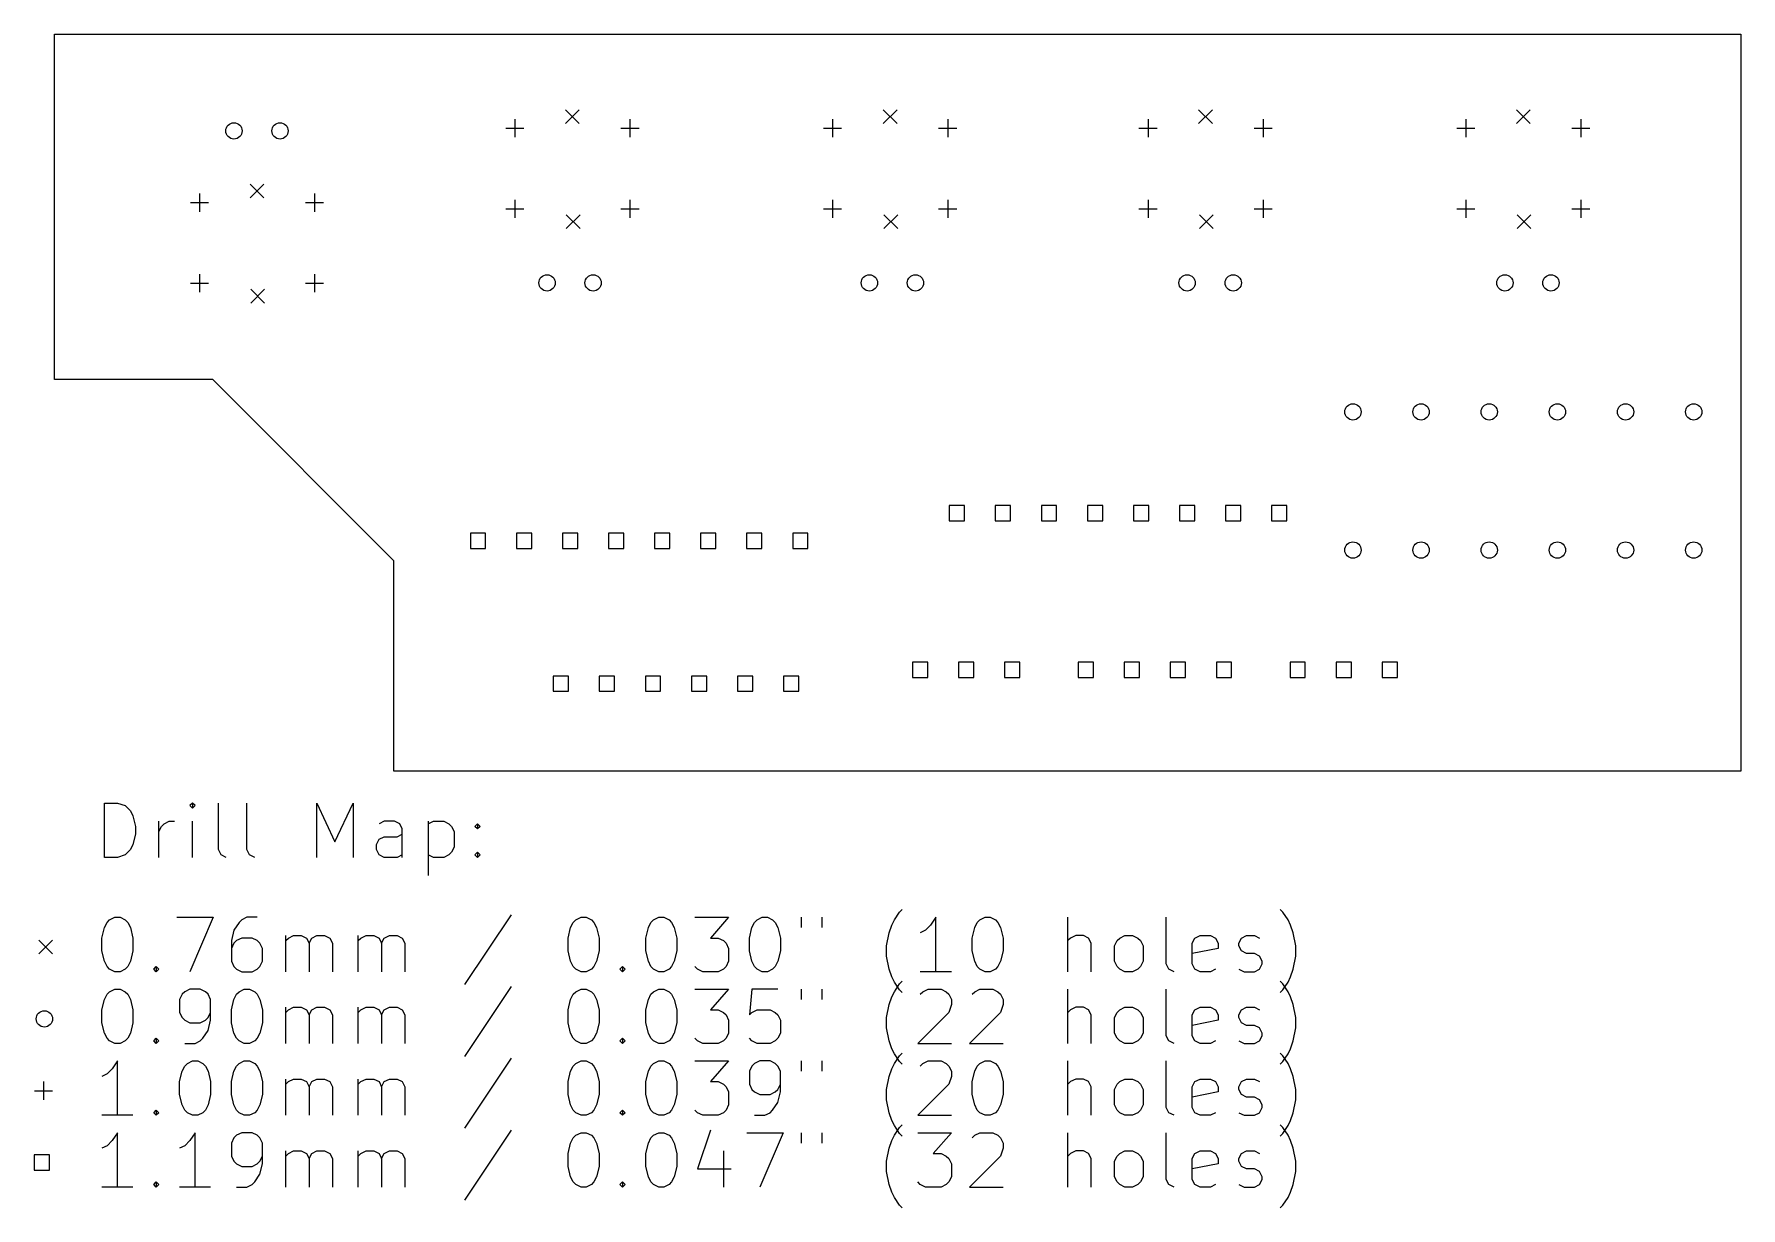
# Model space of a CAD drawing. Extents: x 99.8 to 193.9, y -146.4 to -81.7.
import ezdxf

# ---------------------------------------------------------------- set-up
doc = ezdxf.new("R2010")
doc.units = 0
doc.layers.add('BLACK', color=7, linetype='CONTINUOUS')

msp = doc.modelspace()

# ---------------------------------------------------------------- linework, layer by layer
at = {"layer": 'BLACK', "linetype": 'CONTINUOUS'}
for p, q in [((100.87, -81.6927), (193.897, -81.6927)), ((100.87, -100.743), (100.87, -81.6927)), ((193.897, -81.6927), (193.897, -122.333)), ((126.27, -86.3818), (126.27, -87.3818)), ((129.064, -85.8658), (129.826, -86.6278)), ((129.826, -85.8658), (129.064, -86.6278)), ((132.62, -86.3818), (132.62, -87.3818)), ((143.796, -86.3818), (143.796, -87.3818)), ((146.59, -85.8658), (147.352, -86.6278)), ((147.352, -85.8658), (146.59, -86.6278)), ((150.146, -86.3818), (150.146, -87.3818)), ((161.195, -86.3818), (161.195, -87.3818)), ((163.989, -85.8658), (164.751, -86.6278)), ((164.751, -85.8658), (163.989, -86.6278)), ((167.545, -86.3818), (167.545, -87.3818)), ((178.721, -86.3818), (178.721, -87.3818)), ((181.515, -85.8658), (182.277, -86.6278)), ((182.277, -85.8658), (181.515, -86.6278)), ((185.071, -86.3818), (185.071, -87.3818)), ((125.77, -86.8818), (126.77, -86.8818)), ((132.12, -86.8818), (133.12, -86.8818)), ((143.296, -86.8818), (144.296, -86.8818)), ((149.646, -86.8818), (150.646, -86.8818)), ((160.695, -86.8818), (161.695, -86.8818)), ((167.045, -86.8818), (168.045, -86.8818)), ((178.221, -86.8818), (179.221, -86.8818)), ((184.571, -86.8818), (185.571, -86.8818)), ((111.665, -89.9658), (112.427, -90.7278)), ((112.427, -89.9658), (111.665, -90.7278)), ((108.371, -90.9818), (109.371, -90.9818)), ((108.871, -90.4818), (108.871, -91.4818)), ((114.721, -90.9818), (115.721, -90.9818)), ((115.221, -90.4818), (115.221, -91.4818)), ((126.27, -90.8268), (126.27, -91.8268)), ((132.62, -90.8268), (132.62, -91.8268)), ((143.796, -90.8268), (143.796, -91.8268)), ((150.146, -90.8268), (150.146, -91.8268)), ((161.195, -90.8268), (161.195, -91.8268)), ((167.545, -90.8268), (167.545, -91.8268)), ((178.721, -90.8268), (178.721, -91.8268)), ((185.071, -90.8268), (185.071, -91.8268)), ((125.77, -91.3268), (126.77, -91.3268)), ((129.104, -91.6568), (129.866, -92.4188)), ((129.866, -91.6568), (129.104, -92.4188)), ((132.12, -91.3268), (133.12, -91.3268)), ((143.296, -91.3268), (144.296, -91.3268)), ((146.63, -91.6568), (147.392, -92.4188)), ((147.392, -91.6568), (146.63, -92.4188)), ((149.646, -91.3268), (150.646, -91.3268)), ((160.695, -91.3268), (161.695, -91.3268)), ((164.029, -91.6568), (164.791, -92.4188)), ((164.791, -91.6568), (164.029, -92.4188)), ((167.045, -91.3268), (168.045, -91.3268)), ((178.221, -91.3268), (179.221, -91.3268)), ((181.555, -91.6568), (182.317, -92.4188)), ((182.317, -91.6568), (181.555, -92.4188)), ((184.571, -91.3268), (185.571, -91.3268)), ((108.871, -94.9268), (108.871, -95.9268)), ((115.221, -94.9268), (115.221, -95.9268)), ((108.371, -95.4268), (109.371, -95.4268)), ((111.705, -95.7568), (112.467, -96.5188)), ((112.467, -95.7568), (111.705, -96.5188)), ((114.721, -95.4268), (115.721, -95.4268)), ((109.602, -100.743), (100.87, -100.743)), ((109.602, -100.743), (119.602, -110.743)), ((151.075, -107.688), (150.233, -107.688)), ((150.233, -107.688), (150.233, -108.53)), ((151.075, -108.53), (151.075, -107.688)), ((153.615, -107.688), (152.773, -107.688)), ((152.773, -107.688), (152.773, -108.53)), ((153.615, -108.53), (153.615, -107.688)), ((156.155, -107.688), (155.313, -107.688)), ((155.313, -107.688), (155.313, -108.53)), ((156.155, -108.53), (156.155, -107.688)), ((158.695, -107.688), (157.853, -107.688)), ((157.853, -107.688), (157.853, -108.53)), ((158.695, -108.53), (158.695, -107.688)), ((161.235, -107.688), (160.393, -107.688)), ((160.393, -107.688), (160.393, -108.53)), ((161.235, -108.53), (161.235, -107.688)), ((163.775, -107.688), (162.933, -107.688)), ((162.933, -107.688), (162.933, -108.53)), ((163.775, -108.53), (163.775, -107.688)), ((166.315, -107.688), (165.473, -107.688)), ((165.473, -107.688), (165.473, -108.53)), ((166.315, -108.53), (166.315, -107.688)), ((168.855, -107.688), (168.013, -107.688)), ((168.013, -107.688), (168.013, -108.53)), ((168.855, -108.53), (168.855, -107.688)), ((150.233, -108.53), (151.075, -108.53)), ((152.773, -108.53), (153.615, -108.53)), ((155.313, -108.53), (156.155, -108.53)), ((157.853, -108.53), (158.695, -108.53)), ((160.393, -108.53), (161.235, -108.53)), ((162.933, -108.53), (163.775, -108.53)), ((165.473, -108.53), (166.315, -108.53)), ((168.013, -108.53), (168.855, -108.53)), ((124.659, -109.212), (123.817, -109.212)), ((123.817, -109.212), (123.817, -110.054)), ((123.817, -110.054), (124.659, -110.054)), ((124.659, -110.054), (124.659, -109.212)), ((127.199, -109.212), (126.357, -109.212)), ((126.357, -109.212), (126.357, -110.054)), ((126.357, -110.054), (127.199, -110.054)), ((127.199, -110.054), (127.199, -109.212)), ((129.739, -109.212), (128.897, -109.212)), ((128.897, -109.212), (128.897, -110.054)), ((128.897, -110.054), (129.739, -110.054)), ((129.739, -110.054), (129.739, -109.212)), ((132.279, -109.212), (131.437, -109.212)), ((131.437, -109.212), (131.437, -110.054)), ((131.437, -110.054), (132.279, -110.054)), ((132.279, -110.054), (132.279, -109.212)), ((134.819, -109.212), (133.977, -109.212)), ((133.977, -109.212), (133.977, -110.054)), ((133.977, -110.054), (134.819, -110.054)), ((134.819, -110.054), (134.819, -109.212)), ((137.359, -109.212), (136.517, -109.212)), ((136.517, -109.212), (136.517, -110.054)), ((136.517, -110.054), (137.359, -110.054)), ((137.359, -110.054), (137.359, -109.212)), ((139.899, -109.212), (139.057, -109.212)), ((139.057, -109.212), (139.057, -110.054)), ((139.057, -110.054), (139.899, -110.054)), ((139.899, -110.054), (139.899, -109.212)), ((142.439, -109.212), (141.597, -109.212)), ((141.597, -109.212), (141.597, -110.054)), ((141.597, -110.054), (142.439, -110.054)), ((142.439, -110.054), (142.439, -109.212)), ((119.602, -122.333), (119.602, -110.743)), ((149.043, -116.324), (148.201, -116.324)), ((148.201, -116.324), (148.201, -117.166)), ((149.043, -117.166), (149.043, -116.324)), ((151.583, -116.324), (150.741, -116.324)), ((150.741, -116.324), (150.741, -117.166)), ((151.583, -117.166), (151.583, -116.324)), ((154.123, -116.324), (153.281, -116.324)), ((153.281, -116.324), (153.281, -117.166)), ((154.123, -117.166), (154.123, -116.324)), ((158.187, -116.324), (157.345, -116.324)), ((157.345, -116.324), (157.345, -117.166)), ((158.187, -117.166), (158.187, -116.324)), ((160.727, -116.324), (159.885, -116.324)), ((159.885, -116.324), (159.885, -117.166)), ((160.727, -117.166), (160.727, -116.324)), ((163.267, -116.324), (162.425, -116.324)), ((162.425, -116.324), (162.425, -117.166)), ((163.267, -117.166), (163.267, -116.324)), ((165.807, -116.324), (164.965, -116.324)), ((164.965, -116.324), (164.965, -117.166)), ((165.807, -117.166), (165.807, -116.324)), ((169.871, -116.324), (169.029, -116.324)), ((169.029, -116.324), (169.029, -117.166)), ((169.871, -117.166), (169.871, -116.324)), ((172.411, -116.324), (171.569, -116.324)), ((171.569, -116.324), (171.569, -117.166)), ((172.411, -117.166), (172.411, -116.324)), ((174.951, -116.324), (174.109, -116.324)), ((174.109, -116.324), (174.109, -117.166)), ((174.951, -117.166), (174.951, -116.324)), ((129.231, -117.086), (128.389, -117.086)), ((128.389, -117.086), (128.389, -117.928)), ((129.231, -117.928), (129.231, -117.086)), ((131.771, -117.086), (130.929, -117.086)), ((130.929, -117.086), (130.929, -117.928)), ((131.771, -117.928), (131.771, -117.086)), ((134.311, -117.086), (133.469, -117.086)), ((133.469, -117.086), (133.469, -117.928)), ((134.311, -117.928), (134.311, -117.086)), ((136.851, -117.086), (136.009, -117.086)), ((136.009, -117.086), (136.009, -117.928)), ((136.851, -117.928), (136.851, -117.086)), ((139.391, -117.086), (138.549, -117.086)), ((138.549, -117.086), (138.549, -117.928)), ((139.391, -117.928), (139.391, -117.086)), ((141.931, -117.086), (141.089, -117.086)), ((141.089, -117.086), (141.089, -117.928)), ((141.931, -117.928), (141.931, -117.086)), ((148.201, -117.166), (149.043, -117.166)), ((150.741, -117.166), (151.583, -117.166)), ((153.281, -117.166), (154.123, -117.166)), ((157.345, -117.166), (158.187, -117.166)), ((159.885, -117.166), (160.727, -117.166)), ((162.425, -117.166), (163.267, -117.166)), ((164.965, -117.166), (165.807, -117.166)), ((169.029, -117.166), (169.871, -117.166)), ((171.569, -117.166), (172.411, -117.166)), ((174.109, -117.166), (174.951, -117.166)), ((128.389, -117.928), (129.231, -117.928)), ((130.929, -117.928), (131.771, -117.928)), ((133.469, -117.928), (134.311, -117.928)), ((136.009, -117.928), (136.851, -117.928)), ((138.549, -117.928), (139.391, -117.928)), ((141.089, -117.928), (141.931, -117.928)), ((193.897, -122.333), (119.602, -122.333)), ((103.634, -127.09), (103.634, -124.09)), ((103.634, -124.09), (104.348, -124.09)), ((104.348, -124.09), (104.777, -124.233)), ((104.777, -124.233), (105.063, -124.518)), ((108.491, -124.09), (108.348, -124.233)), ((108.348, -124.233), (108.491, -124.376)), ((108.634, -124.233), (108.491, -124.09)), ((108.491, -124.09), (108.491, -124.376)), ((108.491, -124.376), (108.634, -124.233)), ((109.92, -126.661), (109.92, -124.09)), ((111.491, -126.661), (111.491, -124.09)), ((115.348, -127.09), (115.348, -124.09)), ((115.348, -124.09), (116.348, -126.233)), ((116.348, -126.233), (117.348, -124.09)), ((117.348, -124.09), (117.348, -127.09)), ((105.063, -124.518), (105.205, -124.804)), ((105.205, -124.804), (105.348, -125.376)), ((106.634, -127.09), (106.634, -125.09)), ((106.92, -125.233), (107.205, -125.09)), ((107.205, -125.09), (107.491, -125.09)), ((108.491, -127.09), (108.491, -125.09)), ((119.063, -125.09), (118.777, -125.233)), ((119.634, -125.09), (119.063, -125.09)), ((119.92, -125.233), (119.634, -125.09)), ((121.491, -125.09), (121.491, -128.09)), ((121.491, -125.233), (121.777, -125.09)), ((121.777, -125.09), (122.348, -125.09)), ((122.348, -125.09), (122.634, -125.233)), ((105.348, -125.804), (105.205, -126.376)), ((105.348, -125.376), (105.348, -125.804)), ((106.634, -125.661), (106.777, -125.376)), ((106.777, -125.376), (106.92, -125.233)), ((118.634, -126.376), (118.777, -126.09)), ((118.777, -126.09), (119.063, -125.947)), ((119.063, -125.947), (119.777, -125.947)), ((119.777, -125.947), (120.063, -125.804)), ((120.063, -125.518), (119.92, -125.233)), ((120.063, -127.09), (120.063, -125.518)), ((122.634, -125.233), (122.777, -125.376)), ((122.777, -125.376), (122.92, -125.661)), ((122.92, -125.661), (122.92, -126.518)), ((124.063, -125.376), (124.205, -125.233)), ((124.205, -125.518), (124.063, -125.376)), ((124.205, -125.233), (124.348, -125.376)), ((124.205, -125.233), (124.205, -125.518)), ((124.348, -125.376), (124.205, -125.518)), ((104.348, -127.09), (103.634, -127.09)), ((104.777, -126.947), (104.348, -127.09)), ((105.063, -126.661), (104.777, -126.947)), ((105.205, -126.376), (105.063, -126.661)), ((110.063, -126.947), (109.92, -126.661)), ((110.348, -127.09), (110.063, -126.947)), ((111.634, -126.947), (111.491, -126.661)), ((111.92, -127.09), (111.634, -126.947)), ((118.634, -126.661), (118.634, -126.376)), ((118.777, -126.947), (118.634, -126.661)), ((119.063, -127.09), (118.777, -126.947)), ((119.777, -127.09), (119.063, -127.09)), ((120.063, -126.947), (119.777, -127.09)), ((121.777, -127.09), (121.491, -126.947)), ((122.348, -127.09), (121.777, -127.09)), ((122.634, -126.947), (122.348, -127.09)), ((122.777, -126.804), (122.634, -126.947)), ((122.92, -126.518), (122.777, -126.804)), ((124.063, -126.947), (124.205, -126.804)), ((124.205, -127.09), (124.063, -126.947)), ((124.205, -126.804), (124.348, -126.947)), ((124.205, -126.804), (124.205, -127.09)), ((124.348, -126.947), (124.205, -127.09)), ((103.634, -130.961), (103.777, -130.676)), ((103.777, -130.676), (103.92, -130.533)), ((103.92, -130.533), (104.205, -130.39)), ((104.205, -130.39), (104.491, -130.39)), ((104.491, -130.39), (104.777, -130.533)), ((104.777, -130.533), (104.92, -130.676)), ((104.92, -130.676), (105.063, -130.961)), ((107.634, -130.39), (109.634, -130.39)), ((109.634, -130.39), (108.348, -133.39)), ((111.063, -130.676), (110.777, -131.104)), ((111.205, -130.533), (111.063, -130.676)), ((111.491, -130.39), (111.205, -130.533)), ((112.063, -130.39), (111.491, -130.39)), ((126.063, -130.247), (123.491, -134.104)), ((129.348, -130.961), (129.491, -130.676)), ((129.491, -130.676), (129.634, -130.533)), ((129.634, -130.533), (129.92, -130.39)), ((129.92, -130.39), (130.205, -130.39)), ((130.205, -130.39), (130.491, -130.533)), ((130.491, -130.533), (130.634, -130.676)), ((130.634, -130.676), (130.777, -130.961)), ((133.634, -130.961), (133.777, -130.676)), ((133.777, -130.676), (133.92, -130.533)), ((133.92, -130.533), (134.205, -130.39)), ((134.205, -130.39), (134.491, -130.39)), ((134.491, -130.39), (134.777, -130.533)), ((134.777, -130.533), (134.92, -130.676)), ((134.92, -130.676), (135.063, -130.961)), ((136.205, -130.39), (138.063, -130.39)), ((138.063, -130.39), (137.063, -131.533)), ((139.348, -130.961), (139.491, -130.676)), ((139.491, -130.676), (139.634, -130.533)), ((139.634, -130.533), (139.92, -130.39)), ((139.92, -130.39), (140.205, -130.39)), ((140.205, -130.39), (140.491, -130.533)), ((140.491, -130.533), (140.634, -130.676)), ((140.634, -130.676), (140.777, -130.961)), ((142.063, -130.39), (142.063, -130.961)), ((143.205, -130.39), (143.205, -130.961)), ((146.92, -131.247), (147.063, -130.818)), ((147.063, -130.818), (147.205, -130.533)), ((147.205, -130.533), (147.491, -130.104)), ((147.491, -130.104), (147.634, -129.961)), ((149.205, -130.818), (148.92, -131.104)), ((149.491, -130.39), (149.205, -130.818)), ((149.491, -133.39), (149.491, -130.39)), ((151.634, -130.961), (151.777, -130.676)), ((151.777, -130.676), (151.92, -130.533)), ((151.92, -130.533), (152.205, -130.39)), ((152.205, -130.39), (152.491, -130.39)), ((152.491, -130.39), (152.777, -130.533)), ((152.777, -130.533), (152.92, -130.676)), ((152.92, -130.676), (153.063, -130.961)), ((156.777, -133.39), (156.777, -130.39)), ((162.205, -132.961), (162.205, -130.39)), ((168.634, -130.104), (168.491, -129.961)), ((168.92, -130.533), (168.634, -130.104)), ((169.063, -130.818), (168.92, -130.533)), ((169.205, -131.247), (169.063, -130.818)), ((100.008, -131.652), (100.77, -132.414)), ((100.77, -131.652), (100.008, -132.414)), ((103.491, -131.533), (103.634, -130.961)), ((103.491, -132.247), (103.491, -131.533)), ((105.063, -130.961), (105.205, -131.533)), ((105.205, -131.533), (105.205, -132.247)), ((110.777, -131.104), (110.634, -131.676)), ((110.634, -131.676), (110.634, -132.818)), ((110.92, -131.676), (110.777, -131.818)), ((111.205, -131.533), (110.92, -131.676)), ((111.777, -131.533), (111.205, -131.533)), ((112.063, -131.676), (111.777, -131.533)), ((112.205, -131.818), (112.063, -131.676)), ((113.634, -133.39), (113.634, -131.39)), ((113.634, -131.676), (113.777, -131.533)), ((113.777, -131.533), (114.063, -131.39)), ((114.063, -131.39), (114.491, -131.39)), ((114.491, -131.39), (114.777, -131.533)), ((114.777, -131.533), (114.92, -131.818)), ((114.92, -131.818), (115.063, -131.533)), ((115.063, -131.533), (115.348, -131.39)), ((115.348, -131.39), (115.777, -131.39)), ((115.777, -131.39), (116.063, -131.533)), ((116.063, -131.533), (116.205, -131.818)), ((117.634, -133.39), (117.634, -131.39)), ((117.634, -131.676), (117.777, -131.533)), ((117.777, -131.533), (118.063, -131.39)), ((118.063, -131.39), (118.491, -131.39)), ((118.491, -131.39), (118.777, -131.533)), ((118.777, -131.533), (118.92, -131.818)), ((118.92, -131.818), (119.063, -131.533)), ((119.063, -131.533), (119.348, -131.39)), ((119.348, -131.39), (119.777, -131.39)), ((119.777, -131.39), (120.063, -131.533)), ((120.063, -131.533), (120.205, -131.818)), ((129.205, -131.533), (129.348, -130.961)), ((129.205, -132.247), (129.205, -131.533)), ((130.777, -130.961), (130.92, -131.533)), ((130.92, -131.533), (130.92, -132.247)), ((133.491, -131.533), (133.634, -130.961)), ((133.491, -132.247), (133.491, -131.533)), ((135.063, -130.961), (135.205, -131.533)), ((135.205, -131.533), (135.205, -132.247)), ((137.063, -131.533), (137.491, -131.533)), ((137.491, -131.533), (137.777, -131.676)), ((137.777, -131.676), (137.92, -131.818)), ((139.205, -131.533), (139.348, -130.961)), ((139.205, -132.247), (139.205, -131.533)), ((140.777, -130.961), (140.92, -131.533)), ((140.92, -131.533), (140.92, -132.247)), ((146.777, -131.961), (146.92, -131.247)), ((148.92, -131.104), (148.634, -131.247)), ((151.491, -131.533), (151.634, -130.961)), ((151.491, -132.247), (151.491, -131.533)), ((153.063, -130.961), (153.205, -131.533)), ((153.205, -131.533), (153.205, -132.247)), ((156.92, -131.533), (156.777, -131.676)), ((157.205, -131.39), (156.92, -131.533)), ((157.634, -131.39), (157.205, -131.39)), ((157.92, -131.533), (157.634, -131.39)), ((158.063, -131.818), (157.92, -131.533)), ((159.348, -131.961), (159.491, -131.676)), ((159.491, -131.676), (159.634, -131.533)), ((159.634, -131.533), (159.92, -131.39)), ((159.92, -131.39), (160.348, -131.39)), ((160.348, -131.39), (160.634, -131.533)), ((160.634, -131.533), (160.777, -131.676)), ((160.777, -131.676), (160.92, -131.961)), ((163.634, -131.818), (163.777, -131.533)), ((163.777, -131.533), (164.063, -131.39)), ((164.063, -131.39), (164.634, -131.39)), ((164.634, -131.39), (164.92, -131.533)), ((164.92, -131.533), (165.063, -131.818)), ((166.205, -131.818), (166.348, -131.533)), ((166.348, -131.533), (166.634, -131.39)), ((166.634, -131.39), (167.063, -131.39)), ((167.063, -131.39), (167.348, -131.533)), ((169.348, -131.961), (169.205, -131.247)), ((103.634, -132.818), (103.491, -132.247)), ((105.205, -132.247), (105.063, -132.818)), ((110.777, -131.818), (110.634, -132.104)), ((112.348, -132.104), (112.205, -131.818)), ((112.348, -132.818), (112.348, -132.104)), ((114.92, -131.818), (114.92, -133.39)), ((116.205, -131.818), (116.205, -133.39)), ((118.92, -131.818), (118.92, -133.39)), ((120.205, -131.818), (120.205, -133.39)), ((129.348, -132.818), (129.205, -132.247)), ((130.92, -132.247), (130.777, -132.818)), ((133.634, -132.818), (133.491, -132.247)), ((135.205, -132.247), (135.063, -132.818)), ((137.92, -131.818), (138.063, -132.104)), ((138.063, -132.104), (138.063, -132.818)), ((139.348, -132.818), (139.205, -132.247)), ((140.92, -132.247), (140.777, -132.818)), ((146.777, -132.533), (146.777, -131.961)), ((146.92, -133.247), (146.777, -132.533)), ((151.634, -132.818), (151.491, -132.247)), ((153.205, -132.247), (153.063, -132.818)), ((158.063, -133.39), (158.063, -131.818)), ((159.348, -132.818), (159.348, -131.961)), ((160.92, -131.961), (160.92, -132.818)), ((163.634, -132.961), (163.634, -131.818)), ((165.063, -132.104), (163.634, -132.39)), ((165.063, -131.818), (165.063, -132.104)), ((166.205, -131.961), (166.205, -131.818)), ((166.348, -132.247), (166.205, -131.961)), ((166.634, -132.39), (166.348, -132.247)), ((167.063, -132.39), (166.634, -132.39)), ((167.348, -132.533), (167.063, -132.39)), ((167.491, -132.818), (167.348, -132.533)), ((169.205, -133.247), (169.348, -132.533)), ((169.348, -132.533), (169.348, -131.961)), ((103.777, -133.104), (103.634, -132.818)), ((103.92, -133.247), (103.777, -133.104)), ((104.205, -133.39), (103.92, -133.247)), ((104.491, -133.39), (104.205, -133.39)), ((104.777, -133.247), (104.491, -133.39)), ((104.92, -133.104), (104.777, -133.247)), ((105.063, -132.818), (104.92, -133.104)), ((106.348, -133.247), (106.491, -133.104)), ((106.491, -133.39), (106.348, -133.247)), ((106.491, -133.104), (106.634, -133.247)), ((106.491, -133.104), (106.491, -133.39)), ((106.634, -133.247), (106.491, -133.39)), ((110.634, -132.818), (110.777, -133.104)), ((110.777, -133.104), (110.92, -133.247)), ((110.92, -133.247), (111.205, -133.39)), ((111.205, -133.39), (111.777, -133.39)), ((111.777, -133.39), (112.063, -133.247)), ((112.063, -133.247), (112.205, -133.104)), ((112.205, -133.104), (112.348, -132.818)), ((129.491, -133.104), (129.348, -132.818)), ((129.634, -133.247), (129.491, -133.104)), ((129.92, -133.39), (129.634, -133.247)), ((130.205, -133.39), (129.92, -133.39)), ((130.491, -133.247), (130.205, -133.39)), ((130.634, -133.104), (130.491, -133.247)), ((130.777, -132.818), (130.634, -133.104)), ((132.063, -133.247), (132.205, -133.104)), ((132.205, -133.39), (132.063, -133.247)), ((132.205, -133.104), (132.348, -133.247)), ((132.205, -133.104), (132.205, -133.39)), ((132.348, -133.247), (132.205, -133.39)), ((133.777, -133.104), (133.634, -132.818)), ((133.92, -133.247), (133.777, -133.104)), ((134.205, -133.39), (133.92, -133.247)), ((134.491, -133.39), (134.205, -133.39)), ((134.777, -133.247), (134.491, -133.39)), ((134.92, -133.104), (134.777, -133.247)), ((135.063, -132.818), (134.92, -133.104)), ((136.348, -133.247), (136.205, -133.104)), ((136.634, -133.39), (136.348, -133.247)), ((137.491, -133.39), (136.634, -133.39)), ((137.777, -133.247), (137.491, -133.39)), ((137.92, -133.104), (137.777, -133.247)), ((138.063, -132.818), (137.92, -133.104)), ((139.491, -133.104), (139.348, -132.818)), ((139.634, -133.247), (139.491, -133.104)), ((139.92, -133.39), (139.634, -133.247)), ((140.205, -133.39), (139.92, -133.39)), ((140.491, -133.247), (140.205, -133.39)), ((140.634, -133.104), (140.491, -133.247)), ((140.777, -132.818), (140.634, -133.104)), ((147.063, -133.676), (146.92, -133.247)), ((147.205, -133.961), (147.063, -133.676)), ((150.348, -133.39), (148.634, -133.39)), ((151.777, -133.104), (151.634, -132.818)), ((151.92, -133.247), (151.777, -133.104)), ((152.205, -133.39), (151.92, -133.247)), ((152.491, -133.39), (152.205, -133.39)), ((152.777, -133.247), (152.491, -133.39)), ((152.92, -133.104), (152.777, -133.247)), ((153.063, -132.818), (152.92, -133.104)), ((159.491, -133.104), (159.348, -132.818)), ((159.634, -133.247), (159.491, -133.104)), ((159.92, -133.39), (159.634, -133.247)), ((160.348, -133.39), (159.92, -133.39)), ((160.634, -133.247), (160.348, -133.39)), ((160.777, -133.104), (160.634, -133.247)), ((160.92, -132.818), (160.777, -133.104)), ((162.348, -133.247), (162.205, -132.961)), ((162.634, -133.39), (162.348, -133.247)), ((163.777, -133.247), (163.634, -132.961)), ((164.063, -133.39), (163.777, -133.247)), ((164.634, -133.39), (164.063, -133.39)), ((164.92, -133.247), (164.634, -133.39)), ((166.205, -133.247), (166.491, -133.39)), ((166.491, -133.39), (167.063, -133.39)), ((167.063, -133.39), (167.348, -133.247)), ((167.348, -133.247), (167.491, -132.961)), ((167.491, -132.961), (167.491, -132.818)), ((168.92, -133.961), (169.063, -133.676)), ((169.063, -133.676), (169.205, -133.247)), ((103.777, -134.636), (103.92, -134.493)), ((103.92, -134.493), (104.205, -134.35)), ((104.205, -134.35), (104.491, -134.35)), ((104.491, -134.35), (104.777, -134.493)), ((104.777, -134.493), (104.92, -134.636)), ((108.063, -134.493), (107.92, -134.636)), ((108.348, -134.35), (108.063, -134.493)), ((108.92, -134.35), (108.348, -134.35)), ((109.205, -134.493), (108.92, -134.35)), ((109.348, -134.636), (109.205, -134.493)), ((110.92, -134.636), (111.063, -134.493)), ((111.063, -134.493), (111.348, -134.35)), ((111.348, -134.35), (111.634, -134.35)), ((111.634, -134.35), (111.92, -134.493)), ((111.92, -134.493), (112.063, -134.636)), ((126.063, -134.207), (123.491, -138.064)), ((129.491, -134.636), (129.634, -134.493)), ((129.634, -134.493), (129.92, -134.35)), ((129.92, -134.35), (130.205, -134.35)), ((130.205, -134.35), (130.491, -134.493)), ((130.491, -134.493), (130.634, -134.636)), ((133.777, -134.636), (133.92, -134.493)), ((133.92, -134.493), (134.205, -134.35)), ((134.205, -134.35), (134.491, -134.35)), ((134.491, -134.35), (134.777, -134.493)), ((134.777, -134.493), (134.92, -134.636)), ((136.205, -134.35), (138.063, -134.35)), ((138.063, -134.35), (137.063, -135.493)), ((139.348, -134.35), (139.205, -135.778)), ((140.777, -134.35), (139.348, -134.35)), ((142.063, -134.35), (142.063, -134.921)), ((143.205, -134.35), (143.205, -134.921)), ((147.063, -134.778), (147.205, -134.493)), ((147.491, -134.39), (147.205, -133.961)), ((147.205, -134.493), (147.491, -134.064)), ((147.491, -134.064), (147.634, -133.921)), ((147.634, -134.533), (147.491, -134.39)), ((148.634, -134.636), (148.777, -134.493)), ((148.777, -134.493), (149.063, -134.35)), ((149.063, -134.35), (149.777, -134.35)), ((149.777, -134.35), (150.063, -134.493)), ((150.063, -134.493), (150.205, -134.636)), ((151.491, -134.636), (151.634, -134.493)), ((151.634, -134.493), (151.92, -134.35)), ((151.92, -134.35), (152.634, -134.35)), ((152.634, -134.35), (152.92, -134.493)), ((152.92, -134.493), (153.063, -134.636)), ((156.777, -137.35), (156.777, -134.35)), ((162.205, -136.921), (162.205, -134.35)), ((168.634, -134.064), (168.491, -133.921)), ((168.491, -134.533), (168.634, -134.39)), ((168.634, -134.39), (168.92, -133.961)), ((168.92, -134.493), (168.634, -134.064)), ((169.063, -134.778), (168.92, -134.493)), ((103.491, -135.493), (103.634, -134.921)), ((103.491, -136.207), (103.491, -135.493)), ((103.634, -134.921), (103.777, -134.636)), ((104.92, -134.636), (105.063, -134.921)), ((105.063, -134.921), (105.205, -135.493)), ((105.205, -135.493), (105.205, -136.207)), ((107.92, -134.636), (107.777, -134.921)), ((107.777, -134.921), (107.777, -135.636)), ((109.491, -134.921), (109.348, -134.636)), ((109.491, -136.064), (109.491, -134.921)), ((110.634, -135.493), (110.777, -134.921)), ((110.634, -136.207), (110.634, -135.493)), ((110.777, -134.921), (110.92, -134.636)), ((112.063, -134.636), (112.205, -134.921)), ((112.205, -134.921), (112.348, -135.493)), ((112.348, -135.493), (112.348, -136.207)), ((113.634, -137.35), (113.634, -135.35)), ((113.634, -135.636), (113.777, -135.493)), ((113.777, -135.493), (114.063, -135.35)), ((114.063, -135.35), (114.491, -135.35)), ((114.491, -135.35), (114.777, -135.493)), ((114.777, -135.493), (114.92, -135.778)), ((114.92, -135.778), (115.063, -135.493)), ((115.063, -135.493), (115.348, -135.35)), ((115.348, -135.35), (115.777, -135.35)), ((115.777, -135.35), (116.063, -135.493)), ((116.063, -135.493), (116.205, -135.778)), ((117.634, -137.35), (117.634, -135.35)), ((117.634, -135.636), (117.777, -135.493)), ((117.777, -135.493), (118.063, -135.35)), ((118.063, -135.35), (118.491, -135.35)), ((118.491, -135.35), (118.777, -135.493)), ((118.777, -135.493), (118.92, -135.778)), ((118.92, -135.778), (119.063, -135.493)), ((119.063, -135.493), (119.348, -135.35)), ((119.348, -135.35), (119.777, -135.35)), ((119.777, -135.35), (120.063, -135.493)), ((120.063, -135.493), (120.205, -135.778)), ((129.205, -135.493), (129.348, -134.921)), ((129.205, -136.207), (129.205, -135.493)), ((129.348, -134.921), (129.491, -134.636)), ((130.634, -134.636), (130.777, -134.921)), ((130.777, -134.921), (130.92, -135.493)), ((130.92, -135.493), (130.92, -136.207)), ((133.491, -135.493), (133.634, -134.921)), ((133.491, -136.207), (133.491, -135.493)), ((133.634, -134.921), (133.777, -134.636)), ((134.92, -134.636), (135.063, -134.921)), ((135.063, -134.921), (135.205, -135.493)), ((135.205, -135.493), (135.205, -136.207)), ((137.063, -135.493), (137.491, -135.493)), ((137.491, -135.493), (137.777, -135.636)), ((139.348, -135.636), (139.634, -135.493)), ((139.634, -135.493), (140.348, -135.493)), ((140.348, -135.493), (140.634, -135.636)), ((146.777, -135.921), (146.92, -135.207)), ((146.92, -135.207), (147.063, -134.778)), ((150.205, -134.636), (150.348, -134.921)), ((150.348, -135.207), (150.205, -135.636)), ((150.348, -134.921), (150.348, -135.207)), ((153.063, -134.636), (153.205, -134.921)), ((153.205, -135.207), (153.063, -135.636)), ((153.205, -134.921), (153.205, -135.207)), ((156.92, -135.493), (156.777, -135.636)), ((157.205, -135.35), (156.92, -135.493)), ((157.634, -135.35), (157.205, -135.35)), ((157.92, -135.493), (157.634, -135.35)), ((158.063, -135.778), (157.92, -135.493)), ((159.491, -135.636), (159.634, -135.493)), ((159.634, -135.493), (159.92, -135.35)), ((159.92, -135.35), (160.348, -135.35)), ((160.348, -135.35), (160.634, -135.493)), ((160.634, -135.493), (160.777, -135.636)), ((163.634, -135.778), (163.777, -135.493)), ((163.777, -135.493), (164.063, -135.35)), ((164.063, -135.35), (164.634, -135.35)), ((164.634, -135.35), (164.92, -135.493)), ((164.92, -135.493), (165.063, -135.778)), ((166.205, -135.778), (166.348, -135.493)), ((166.348, -135.493), (166.634, -135.35)), ((166.634, -135.35), (167.063, -135.35)), ((167.063, -135.35), (167.348, -135.493)), ((169.205, -135.207), (169.063, -134.778)), ((169.348, -135.921), (169.205, -135.207)), ((103.634, -136.778), (103.491, -136.207)), ((105.205, -136.207), (105.063, -136.778)), ((107.777, -135.636), (107.92, -135.921)), ((107.92, -135.921), (108.063, -136.064)), ((108.063, -136.064), (108.348, -136.207)), ((108.348, -136.207), (108.92, -136.207)), ((108.92, -136.207), (109.205, -136.064)), ((109.205, -136.064), (109.348, -135.921)), ((109.348, -135.921), (109.491, -135.636)), ((109.348, -136.636), (109.491, -136.064)), ((110.777, -136.778), (110.634, -136.207)), ((112.348, -136.207), (112.205, -136.778)), ((114.92, -135.778), (114.92, -137.35)), ((116.205, -135.778), (116.205, -137.35)), ((118.92, -135.778), (118.92, -137.35)), ((120.205, -135.778), (120.205, -137.35)), ((129.348, -136.778), (129.205, -136.207)), ((130.92, -136.207), (130.777, -136.778)), ((133.634, -136.778), (133.491, -136.207)), ((135.205, -136.207), (135.063, -136.778)), ((137.777, -135.636), (137.92, -135.778)), ((137.92, -135.778), (138.063, -136.064)), ((138.063, -136.064), (138.063, -136.778)), ((139.205, -135.778), (139.348, -135.636)), ((140.634, -135.636), (140.777, -135.778)), ((140.777, -135.778), (140.92, -136.064)), ((140.92, -136.064), (140.92, -136.778)), ((146.777, -136.493), (146.777, -135.921)), ((146.92, -137.207), (146.777, -136.493)), ((150.205, -135.636), (148.491, -137.35)), ((153.063, -135.636), (151.348, -137.35)), ((158.063, -137.35), (158.063, -135.778)), ((159.348, -135.921), (159.491, -135.636)), ((159.348, -136.778), (159.348, -135.921)), ((160.777, -135.636), (160.92, -135.921)), ((160.92, -135.921), (160.92, -136.778)), ((163.634, -136.921), (163.634, -135.778)), ((165.063, -136.064), (163.634, -136.35)), ((165.063, -135.778), (165.063, -136.064)), ((166.205, -135.921), (166.205, -135.778)), ((166.348, -136.207), (166.205, -135.921)), ((166.634, -136.35), (166.348, -136.207)), ((167.063, -136.35), (166.634, -136.35)), ((167.348, -136.493), (167.063, -136.35)), ((167.491, -136.778), (167.348, -136.493)), ((169.205, -137.207), (169.348, -136.493)), ((169.348, -136.493), (169.348, -135.921)), ((103.777, -137.064), (103.634, -136.778)), ((103.92, -137.207), (103.777, -137.064)), ((104.205, -137.35), (103.92, -137.207)), ((104.491, -137.35), (104.205, -137.35)), ((104.777, -137.207), (104.491, -137.35)), ((104.92, -137.064), (104.777, -137.207)), ((105.063, -136.778), (104.92, -137.064)), ((106.348, -137.207), (106.491, -137.064)), ((106.491, -137.35), (106.348, -137.207)), ((106.491, -137.064), (106.634, -137.207)), ((106.491, -137.064), (106.491, -137.35)), ((106.634, -137.207), (106.491, -137.35)), ((108.063, -137.35), (108.634, -137.35)), ((108.634, -137.35), (108.92, -137.207)), ((108.92, -137.207), (109.063, -137.064)), ((109.063, -137.064), (109.348, -136.636)), ((110.92, -137.064), (110.777, -136.778)), ((111.063, -137.207), (110.92, -137.064)), ((111.348, -137.35), (111.063, -137.207)), ((111.634, -137.35), (111.348, -137.35)), ((111.92, -137.207), (111.634, -137.35)), ((112.063, -137.064), (111.92, -137.207)), ((112.205, -136.778), (112.063, -137.064)), ((129.491, -137.064), (129.348, -136.778)), ((129.634, -137.207), (129.491, -137.064)), ((129.92, -137.35), (129.634, -137.207)), ((130.205, -137.35), (129.92, -137.35)), ((130.491, -137.207), (130.205, -137.35)), ((130.634, -137.064), (130.491, -137.207)), ((130.777, -136.778), (130.634, -137.064)), ((132.063, -137.207), (132.205, -137.064)), ((132.205, -137.35), (132.063, -137.207)), ((132.205, -137.064), (132.348, -137.207)), ((132.205, -137.064), (132.205, -137.35)), ((132.348, -137.207), (132.205, -137.35)), ((133.777, -137.064), (133.634, -136.778)), ((133.92, -137.207), (133.777, -137.064)), ((134.205, -137.35), (133.92, -137.207)), ((134.491, -137.35), (134.205, -137.35)), ((134.777, -137.207), (134.491, -137.35)), ((134.92, -137.064), (134.777, -137.207)), ((135.063, -136.778), (134.92, -137.064)), ((136.348, -137.207), (136.205, -137.064)), ((136.634, -137.35), (136.348, -137.207)), ((137.491, -137.35), (136.634, -137.35)), ((137.777, -137.207), (137.491, -137.35)), ((137.92, -137.064), (137.777, -137.207)), ((138.063, -136.778), (137.92, -137.064)), ((139.348, -137.207), (139.205, -137.064)), ((139.634, -137.35), (139.348, -137.207)), ((140.348, -137.35), (139.634, -137.35)), ((140.634, -137.207), (140.348, -137.35)), ((140.777, -137.064), (140.634, -137.207)), ((140.92, -136.778), (140.777, -137.064)), ((147.063, -137.636), (146.92, -137.207)), ((148.491, -137.35), (150.348, -137.35)), ((151.348, -137.35), (153.205, -137.35)), ((159.491, -137.064), (159.348, -136.778)), ((159.634, -137.207), (159.491, -137.064)), ((159.92, -137.35), (159.634, -137.207)), ((160.348, -137.35), (159.92, -137.35)), ((160.634, -137.207), (160.348, -137.35)), ((160.777, -137.064), (160.634, -137.207)), ((160.92, -136.778), (160.777, -137.064)), ((162.348, -137.207), (162.205, -136.921)), ((162.634, -137.35), (162.348, -137.207)), ((163.777, -137.207), (163.634, -136.921)), ((164.063, -137.35), (163.777, -137.207)), ((164.634, -137.35), (164.063, -137.35)), ((164.92, -137.207), (164.634, -137.35)), ((166.205, -137.207), (166.491, -137.35)), ((166.491, -137.35), (167.063, -137.35)), ((167.063, -137.35), (167.348, -137.207)), ((167.348, -137.207), (167.491, -136.921)), ((167.491, -136.921), (167.491, -136.778)), ((169.063, -137.636), (169.205, -137.207)), ((104.348, -138.31), (104.063, -138.738)), ((104.348, -141.31), (104.348, -138.31)), ((108.205, -138.453), (108.491, -138.31)), ((108.491, -138.31), (108.777, -138.31)), ((108.777, -138.31), (109.063, -138.453)), ((111.063, -138.453), (111.348, -138.31)), ((111.348, -138.31), (111.634, -138.31)), ((111.634, -138.31), (111.92, -138.453)), ((126.063, -138.167), (123.491, -142.024)), ((129.634, -138.453), (129.92, -138.31)), ((129.92, -138.31), (130.205, -138.31)), ((130.205, -138.31), (130.491, -138.453)), ((133.92, -138.453), (134.205, -138.31)), ((134.205, -138.31), (134.491, -138.31)), ((134.491, -138.31), (134.777, -138.453)), ((136.205, -138.31), (138.063, -138.31)), ((138.063, -138.31), (137.063, -139.453)), ((139.777, -138.31), (139.491, -138.453)), ((140.348, -138.31), (139.777, -138.31)), ((140.634, -138.453), (140.348, -138.31)), ((142.063, -138.31), (142.063, -138.881)), ((143.205, -138.31), (143.205, -138.881)), ((147.205, -137.921), (147.063, -137.636)), ((147.491, -138.35), (147.205, -137.921)), ((147.205, -138.453), (147.491, -138.024)), ((147.491, -138.024), (147.634, -137.881)), ((147.634, -138.493), (147.491, -138.35)), ((148.777, -138.453), (149.063, -138.31)), ((149.063, -138.31), (149.777, -138.31)), ((149.777, -138.31), (150.063, -138.453)), ((151.92, -138.453), (152.205, -138.31)), ((152.205, -138.31), (152.491, -138.31)), ((152.491, -138.31), (152.777, -138.453)), ((156.777, -141.31), (156.777, -138.31)), ((162.205, -140.881), (162.205, -138.31)), ((168.634, -138.024), (168.491, -137.881)), ((168.491, -138.493), (168.634, -138.35)), ((168.634, -138.35), (168.92, -137.921)), ((168.92, -138.453), (168.634, -138.024)), ((168.92, -137.921), (169.063, -137.636)), ((103.777, -139.024), (103.491, -139.167)), ((104.063, -138.738), (103.777, -139.024)), ((107.777, -139.453), (107.92, -138.881)), ((107.92, -138.881), (108.063, -138.596)), ((108.063, -138.596), (108.205, -138.453)), ((109.063, -138.453), (109.205, -138.596)), ((109.205, -138.596), (109.348, -138.881)), ((109.348, -138.881), (109.491, -139.453)), ((110.634, -139.453), (110.777, -138.881)), ((110.777, -138.881), (110.92, -138.596)), ((110.92, -138.596), (111.063, -138.453)), ((111.92, -138.453), (112.063, -138.596)), ((112.063, -138.596), (112.205, -138.881)), ((112.205, -138.881), (112.348, -139.453)), ((113.634, -141.31), (113.634, -139.31)), ((113.777, -139.453), (114.063, -139.31)), ((114.063, -139.31), (114.491, -139.31)), ((114.491, -139.31), (114.777, -139.453)), ((115.063, -139.453), (115.348, -139.31)), ((115.348, -139.31), (115.777, -139.31)), ((115.777, -139.31), (116.063, -139.453)), ((117.634, -141.31), (117.634, -139.31)), ((117.777, -139.453), (118.063, -139.31)), ((118.063, -139.31), (118.491, -139.31)), ((118.491, -139.31), (118.777, -139.453)), ((119.063, -139.453), (119.348, -139.31)), ((119.348, -139.31), (119.777, -139.31)), ((119.777, -139.31), (120.063, -139.453)), ((129.205, -139.453), (129.348, -138.881)), ((129.348, -138.881), (129.491, -138.596)), ((129.491, -138.596), (129.634, -138.453)), ((130.491, -138.453), (130.634, -138.596)), ((130.634, -138.596), (130.777, -138.881)), ((130.777, -138.881), (130.92, -139.453)), ((133.491, -139.453), (133.634, -138.881)), ((133.634, -138.881), (133.777, -138.596)), ((133.777, -138.596), (133.92, -138.453)), ((134.777, -138.453), (134.92, -138.596)), ((134.92, -138.596), (135.063, -138.881)), ((135.063, -138.881), (135.205, -139.453)), ((139.348, -138.596), (139.205, -138.881)), ((139.205, -138.881), (139.205, -139.596)), ((139.491, -138.453), (139.348, -138.596)), ((140.777, -138.596), (140.634, -138.453)), ((140.92, -138.881), (140.777, -138.596)), ((140.92, -140.024), (140.92, -138.881)), ((146.777, -139.881), (146.92, -139.167)), ((146.92, -139.167), (147.063, -138.738)), ((147.063, -138.738), (147.205, -138.453)), ((148.634, -138.596), (148.777, -138.453)), ((150.063, -138.453), (150.205, -138.596)), ((150.205, -138.596), (150.348, -138.881)), ((150.348, -139.167), (150.205, -139.596)), ((150.348, -138.881), (150.348, -139.167)), ((151.491, -139.453), (151.634, -138.881)), ((151.634, -138.881), (151.777, -138.596)), ((151.777, -138.596), (151.92, -138.453)), ((152.777, -138.453), (152.92, -138.596)), ((152.92, -138.596), (153.063, -138.881)), ((153.063, -138.881), (153.205, -139.453)), ((157.205, -139.31), (156.92, -139.453)), ((157.634, -139.31), (157.205, -139.31)), ((157.92, -139.453), (157.634, -139.31)), ((159.634, -139.453), (159.92, -139.31)), ((159.92, -139.31), (160.348, -139.31)), ((160.348, -139.31), (160.634, -139.453)), ((163.777, -139.453), (164.063, -139.31)), ((164.063, -139.31), (164.634, -139.31)), ((164.634, -139.31), (164.92, -139.453)), ((166.348, -139.453), (166.634, -139.31)), ((166.634, -139.31), (167.063, -139.31)), ((167.063, -139.31), (167.348, -139.453)), ((169.063, -138.738), (168.92, -138.453)), ((169.205, -139.167), (169.063, -138.738)), ((169.348, -139.881), (169.205, -139.167)), ((99.7697, -139.953), (100.77, -139.953)), ((100.27, -139.453), (100.27, -140.453)), ((107.777, -140.167), (107.777, -139.453)), ((107.92, -140.738), (107.777, -140.167)), ((109.491, -140.167), (109.348, -140.738)), ((109.491, -139.453), (109.491, -140.167)), ((110.634, -140.167), (110.634, -139.453)), ((110.777, -140.738), (110.634, -140.167)), ((112.348, -140.167), (112.205, -140.738)), ((112.348, -139.453), (112.348, -140.167)), ((113.634, -139.596), (113.777, -139.453)), ((114.777, -139.453), (114.92, -139.738)), ((114.92, -139.738), (115.063, -139.453)), ((114.92, -139.738), (114.92, -141.31)), ((116.063, -139.453), (116.205, -139.738)), ((116.205, -139.738), (116.205, -141.31)), ((117.634, -139.596), (117.777, -139.453)), ((118.777, -139.453), (118.92, -139.738)), ((118.92, -139.738), (119.063, -139.453)), ((118.92, -139.738), (118.92, -141.31)), ((120.063, -139.453), (120.205, -139.738)), ((120.205, -139.738), (120.205, -141.31)), ((129.205, -140.167), (129.205, -139.453)), ((129.348, -140.738), (129.205, -140.167)), ((130.92, -140.167), (130.777, -140.738)), ((130.92, -139.453), (130.92, -140.167)), ((133.491, -140.167), (133.491, -139.453)), ((133.634, -140.738), (133.491, -140.167)), ((135.205, -140.167), (135.063, -140.738)), ((135.205, -139.453), (135.205, -140.167)), ((137.063, -139.453), (137.491, -139.453)), ((137.491, -139.453), (137.777, -139.596)), ((137.777, -139.596), (137.92, -139.738)), ((137.92, -139.738), (138.063, -140.024)), ((138.063, -140.024), (138.063, -140.738)), ((139.205, -139.596), (139.348, -139.881)), ((139.348, -139.881), (139.491, -140.024)), ((139.491, -140.024), (139.777, -140.167)), ((139.777, -140.167), (140.348, -140.167)), ((140.348, -140.167), (140.634, -140.024)), ((140.634, -140.024), (140.777, -139.881)), ((140.777, -139.881), (140.92, -139.596)), ((140.777, -140.596), (140.92, -140.024)), ((146.777, -140.453), (146.777, -139.881)), ((150.205, -139.596), (148.491, -141.31)), ((151.491, -140.167), (151.491, -139.453)), ((151.634, -140.738), (151.491, -140.167)), ((153.205, -140.167), (153.063, -140.738)), ((153.205, -139.453), (153.205, -140.167)), ((156.92, -139.453), (156.777, -139.596)), ((158.063, -139.738), (157.92, -139.453)), ((158.063, -141.31), (158.063, -139.738)), ((159.348, -139.881), (159.491, -139.596)), ((159.348, -140.738), (159.348, -139.881)), ((159.491, -139.596), (159.634, -139.453)), ((160.634, -139.453), (160.777, -139.596)), ((160.777, -139.596), (160.92, -139.881)), ((160.92, -139.881), (160.92, -140.738)), ((163.634, -139.738), (163.777, -139.453)), ((163.634, -140.881), (163.634, -139.738)), ((165.063, -140.024), (163.634, -140.31)), ((164.92, -139.453), (165.063, -139.738)), ((165.063, -139.738), (165.063, -140.024)), ((166.205, -139.738), (166.348, -139.453)), ((166.205, -139.881), (166.205, -139.738)), ((166.348, -140.167), (166.205, -139.881)), ((166.634, -140.31), (166.348, -140.167)), ((169.348, -140.453), (169.348, -139.881)), ((106.348, -141.167), (106.491, -141.024)), ((106.491, -141.31), (106.348, -141.167)), ((106.491, -141.024), (106.634, -141.167)), ((106.491, -141.024), (106.491, -141.31)), ((106.634, -141.167), (106.491, -141.31)), ((108.063, -141.024), (107.92, -140.738)), ((108.205, -141.167), (108.063, -141.024)), ((108.491, -141.31), (108.205, -141.167)), ((109.063, -141.167), (108.777, -141.31)), ((109.205, -141.024), (109.063, -141.167)), ((109.348, -140.738), (109.205, -141.024)), ((110.92, -141.024), (110.777, -140.738)), ((111.063, -141.167), (110.92, -141.024)), ((111.348, -141.31), (111.063, -141.167)), ((111.92, -141.167), (111.634, -141.31)), ((112.063, -141.024), (111.92, -141.167)), ((112.205, -140.738), (112.063, -141.024)), ((129.491, -141.024), (129.348, -140.738)), ((129.634, -141.167), (129.491, -141.024)), ((129.92, -141.31), (129.634, -141.167)), ((130.491, -141.167), (130.205, -141.31)), ((130.634, -141.024), (130.491, -141.167)), ((130.777, -140.738), (130.634, -141.024)), ((132.063, -141.167), (132.205, -141.024)), ((132.205, -141.31), (132.063, -141.167)), ((132.205, -141.024), (132.348, -141.167)), ((132.205, -141.024), (132.205, -141.31)), ((132.348, -141.167), (132.205, -141.31)), ((133.777, -141.024), (133.634, -140.738)), ((133.92, -141.167), (133.777, -141.024)), ((134.205, -141.31), (133.92, -141.167)), ((134.777, -141.167), (134.491, -141.31)), ((134.92, -141.024), (134.777, -141.167)), ((135.063, -140.738), (134.92, -141.024)), ((136.348, -141.167), (136.205, -141.024)), ((136.634, -141.31), (136.348, -141.167)), ((137.777, -141.167), (137.491, -141.31)), ((137.92, -141.024), (137.777, -141.167)), ((138.063, -140.738), (137.92, -141.024)), ((140.063, -141.31), (140.348, -141.167)), ((140.348, -141.167), (140.491, -141.024)), ((140.491, -141.024), (140.777, -140.596)), ((146.92, -141.167), (146.777, -140.453)), ((147.063, -141.596), (146.92, -141.167)), ((151.777, -141.024), (151.634, -140.738)), ((151.92, -141.167), (151.777, -141.024)), ((152.205, -141.31), (151.92, -141.167)), ((152.777, -141.167), (152.491, -141.31)), ((152.92, -141.024), (152.777, -141.167)), ((153.063, -140.738), (152.92, -141.024)), ((159.491, -141.024), (159.348, -140.738)), ((159.634, -141.167), (159.491, -141.024)), ((159.92, -141.31), (159.634, -141.167)), ((160.634, -141.167), (160.348, -141.31)), ((160.777, -141.024), (160.634, -141.167)), ((160.92, -140.738), (160.777, -141.024)), ((162.348, -141.167), (162.205, -140.881)), ((162.634, -141.31), (162.348, -141.167)), ((163.777, -141.167), (163.634, -140.881)), ((164.063, -141.31), (163.777, -141.167)), ((164.92, -141.167), (164.634, -141.31)), ((166.205, -141.167), (166.491, -141.31)), ((167.063, -140.31), (166.634, -140.31)), ((167.348, -140.453), (167.063, -140.31)), ((167.063, -141.31), (167.348, -141.167)), ((167.491, -140.738), (167.348, -140.453)), ((167.348, -141.167), (167.491, -140.881)), ((167.491, -140.881), (167.491, -140.738)), ((169.063, -141.596), (169.205, -141.167)), ((169.205, -141.167), (169.348, -140.453)), ((105.205, -141.31), (103.491, -141.31)), ((108.777, -141.31), (108.491, -141.31)), ((111.634, -141.31), (111.348, -141.31)), ((126.063, -142.127), (123.491, -145.984)), ((130.205, -141.31), (129.92, -141.31)), ((134.491, -141.31), (134.205, -141.31)), ((137.063, -142.127), (136.348, -144.27)), ((137.491, -141.31), (136.634, -141.31)), ((139.491, -141.31), (140.063, -141.31)), ((147.205, -141.881), (147.063, -141.596)), ((147.491, -142.31), (147.205, -141.881)), ((147.205, -142.413), (147.491, -141.984)), ((147.491, -141.984), (147.634, -141.841)), ((148.491, -141.31), (150.348, -141.31)), ((152.491, -141.31), (152.205, -141.31)), ((160.348, -141.31), (159.92, -141.31)), ((164.634, -141.31), (164.063, -141.31)), ((166.491, -141.31), (167.063, -141.31)), ((168.634, -141.984), (168.491, -141.841)), ((168.634, -142.31), (168.92, -141.881)), ((168.92, -142.413), (168.634, -141.984)), ((168.92, -141.881), (169.063, -141.596)), ((103.777, -142.984), (103.491, -143.127)), ((104.063, -142.698), (103.777, -142.984)), ((104.348, -142.27), (104.063, -142.698)), ((104.348, -145.27), (104.348, -142.27)), ((108.063, -142.984), (107.777, -143.127)), ((108.348, -142.698), (108.063, -142.984)), ((108.634, -142.27), (108.348, -142.698)), ((108.634, -145.27), (108.634, -142.27)), ((110.777, -142.556), (110.634, -142.841)), ((110.634, -142.841), (110.634, -143.556)), ((110.92, -142.413), (110.777, -142.556)), ((111.205, -142.27), (110.92, -142.413)), ((111.777, -142.27), (111.205, -142.27)), ((112.063, -142.413), (111.777, -142.27)), ((112.205, -142.556), (112.063, -142.413)), ((112.348, -142.841), (112.205, -142.556)), ((112.348, -143.984), (112.348, -142.841)), ((129.205, -143.413), (129.348, -142.841)), ((129.348, -142.841), (129.491, -142.556)), ((129.491, -142.556), (129.634, -142.413)), ((129.634, -142.413), (129.92, -142.27)), ((129.92, -142.27), (130.205, -142.27)), ((130.205, -142.27), (130.491, -142.413)), ((130.491, -142.413), (130.634, -142.556)), ((130.634, -142.556), (130.777, -142.841)), ((130.777, -142.841), (130.92, -143.413)), ((133.491, -143.413), (133.634, -142.841)), ((133.634, -142.841), (133.777, -142.556)), ((133.777, -142.556), (133.92, -142.413)), ((133.92, -142.413), (134.205, -142.27)), ((134.205, -142.27), (134.491, -142.27)), ((134.491, -142.27), (134.777, -142.413)), ((134.777, -142.413), (134.92, -142.556)), ((134.92, -142.556), (135.063, -142.841)), ((135.063, -142.841), (135.205, -143.413)), ((139.063, -142.27), (141.063, -142.27)), ((141.063, -142.27), (139.777, -145.27)), ((142.063, -142.27), (142.063, -142.841)), ((143.205, -142.27), (143.205, -142.841)), ((146.92, -143.127), (147.063, -142.698)), ((147.063, -142.698), (147.205, -142.413)), ((147.634, -142.453), (147.491, -142.31)), ((148.491, -142.27), (150.348, -142.27)), ((150.348, -142.27), (149.348, -143.413)), ((151.491, -142.556), (151.634, -142.413)), ((151.634, -142.413), (151.92, -142.27)), ((151.92, -142.27), (152.634, -142.27)), ((152.634, -142.27), (152.92, -142.413)), ((152.92, -142.413), (153.063, -142.556)), ((153.063, -142.556), (153.205, -142.841)), ((153.205, -142.841), (153.205, -143.127)), ((156.777, -145.27), (156.777, -142.27)), ((162.205, -144.841), (162.205, -142.27)), ((168.491, -142.453), (168.634, -142.31)), ((169.063, -142.698), (168.92, -142.413)), ((169.205, -143.127), (169.063, -142.698)), ((100.595, -143.492), (99.754, -143.492)), ((99.754, -143.492), (99.754, -144.333)), ((100.595, -144.333), (100.595, -143.492)), ((110.634, -143.556), (110.777, -143.841)), ((110.777, -143.841), (110.92, -143.984)), ((110.92, -143.984), (111.205, -144.127)), ((111.777, -144.127), (112.063, -143.984)), ((112.063, -143.984), (112.205, -143.841)), ((112.205, -143.841), (112.348, -143.556)), ((112.205, -144.556), (112.348, -143.984)), ((113.634, -145.27), (113.634, -143.27)), ((113.634, -143.556), (113.777, -143.413)), ((113.777, -143.413), (114.063, -143.27)), ((114.063, -143.27), (114.491, -143.27)), ((114.491, -143.27), (114.777, -143.413)), ((114.777, -143.413), (114.92, -143.698)), ((114.92, -143.698), (115.063, -143.413)), ((114.92, -143.698), (114.92, -145.27)), ((115.063, -143.413), (115.348, -143.27)), ((115.348, -143.27), (115.777, -143.27)), ((115.777, -143.27), (116.063, -143.413)), ((116.063, -143.413), (116.205, -143.698)), ((116.205, -143.698), (116.205, -145.27)), ((117.634, -145.27), (117.634, -143.27)), ((117.634, -143.556), (117.777, -143.413)), ((117.777, -143.413), (118.063, -143.27)), ((118.063, -143.27), (118.491, -143.27)), ((118.491, -143.27), (118.777, -143.413)), ((118.777, -143.413), (118.92, -143.698)), ((118.92, -143.698), (119.063, -143.413)), ((118.92, -143.698), (118.92, -145.27)), ((119.063, -143.413), (119.348, -143.27)), ((119.348, -143.27), (119.777, -143.27)), ((119.777, -143.27), (120.063, -143.413)), ((120.063, -143.413), (120.205, -143.698)), ((120.205, -143.698), (120.205, -145.27)), ((129.205, -144.127), (129.205, -143.413)), ((130.92, -143.413), (130.92, -144.127)), ((133.491, -144.127), (133.491, -143.413)), ((135.205, -143.413), (135.205, -144.127)), ((137.777, -143.27), (137.777, -145.27)), ((146.777, -143.841), (146.92, -143.127)), ((146.777, -144.413), (146.777, -143.841)), ((149.348, -143.413), (149.777, -143.413)), ((149.777, -143.413), (150.063, -143.556)), ((150.063, -143.556), (150.205, -143.698)), ((150.205, -143.698), (150.348, -143.984)), ((150.348, -143.984), (150.348, -144.698)), ((153.063, -143.556), (151.348, -145.27)), ((153.205, -143.127), (153.063, -143.556)), ((156.92, -143.413), (156.777, -143.556)), ((157.205, -143.27), (156.92, -143.413)), ((157.634, -143.27), (157.205, -143.27)), ((157.92, -143.413), (157.634, -143.27)), ((158.063, -143.698), (157.92, -143.413)), ((158.063, -145.27), (158.063, -143.698)), ((159.348, -143.841), (159.491, -143.556)), ((159.348, -144.698), (159.348, -143.841)), ((159.491, -143.556), (159.634, -143.413)), ((159.634, -143.413), (159.92, -143.27)), ((159.92, -143.27), (160.348, -143.27)), ((160.348, -143.27), (160.634, -143.413)), ((160.634, -143.413), (160.777, -143.556)), ((160.777, -143.556), (160.92, -143.841)), ((160.92, -143.841), (160.92, -144.698)), ((163.634, -143.698), (163.777, -143.413)), ((163.634, -144.841), (163.634, -143.698)), ((165.063, -143.984), (163.634, -144.27)), ((163.777, -143.413), (164.063, -143.27)), ((164.063, -143.27), (164.634, -143.27)), ((164.634, -143.27), (164.92, -143.413)), ((164.92, -143.413), (165.063, -143.698)), ((165.063, -143.698), (165.063, -143.984)), ((166.205, -143.698), (166.348, -143.413)), ((166.205, -143.841), (166.205, -143.698)), ((166.348, -144.127), (166.205, -143.841)), ((166.348, -143.413), (166.634, -143.27)), ((166.634, -143.27), (167.063, -143.27)), ((167.063, -143.27), (167.348, -143.413)), ((169.348, -143.841), (169.205, -143.127)), ((169.348, -144.413), (169.348, -143.841)), ((99.754, -144.333), (100.595, -144.333)), ((111.205, -144.127), (111.777, -144.127)), ((111.92, -144.984), (112.205, -144.556)), ((129.348, -144.698), (129.205, -144.127)), ((129.491, -144.984), (129.348, -144.698)), ((130.777, -144.698), (130.634, -144.984)), ((130.92, -144.127), (130.777, -144.698)), ((133.634, -144.698), (133.491, -144.127)), ((133.777, -144.984), (133.634, -144.698)), ((135.063, -144.698), (134.92, -144.984)), ((135.205, -144.127), (135.063, -144.698)), ((136.348, -144.27), (138.205, -144.27)), ((146.92, -145.127), (146.777, -144.413)), ((150.348, -144.698), (150.205, -144.984)), ((159.491, -144.984), (159.348, -144.698)), ((160.92, -144.698), (160.777, -144.984)), ((162.348, -145.127), (162.205, -144.841)), ((163.777, -145.127), (163.634, -144.841)), ((166.634, -144.27), (166.348, -144.127)), ((167.063, -144.27), (166.634, -144.27)), ((167.348, -144.413), (167.063, -144.27)), ((167.491, -144.698), (167.348, -144.413)), ((167.348, -145.127), (167.491, -144.841)), ((167.491, -144.841), (167.491, -144.698)), ((169.205, -145.127), (169.348, -144.413)), ((105.205, -145.27), (103.491, -145.27)), ((106.348, -145.127), (106.491, -144.984)), ((106.491, -145.27), (106.348, -145.127)), ((106.491, -144.984), (106.634, -145.127)), ((106.491, -144.984), (106.491, -145.27)), ((106.634, -145.127), (106.491, -145.27)), ((109.491, -145.27), (107.777, -145.27)), ((110.92, -145.27), (111.491, -145.27)), ((111.491, -145.27), (111.777, -145.127)), ((111.777, -145.127), (111.92, -144.984)), ((129.634, -145.127), (129.491, -144.984)), ((129.92, -145.27), (129.634, -145.127)), ((130.205, -145.27), (129.92, -145.27)), ((130.491, -145.127), (130.205, -145.27)), ((130.634, -144.984), (130.491, -145.127)), ((132.063, -145.127), (132.205, -144.984)), ((132.205, -145.27), (132.063, -145.127)), ((132.205, -144.984), (132.348, -145.127)), ((132.205, -144.984), (132.205, -145.27)), ((132.348, -145.127), (132.205, -145.27)), ((133.92, -145.127), (133.777, -144.984)), ((134.205, -145.27), (133.92, -145.127)), ((134.491, -145.27), (134.205, -145.27)), ((134.777, -145.127), (134.491, -145.27)), ((134.92, -144.984), (134.777, -145.127)), ((147.063, -145.556), (146.92, -145.127)), ((147.205, -145.841), (147.063, -145.556)), ((147.491, -146.27), (147.205, -145.841)), ((148.634, -145.127), (148.491, -144.984)), ((148.92, -145.27), (148.634, -145.127)), ((149.777, -145.27), (148.92, -145.27)), ((150.063, -145.127), (149.777, -145.27)), ((150.205, -144.984), (150.063, -145.127)), ((151.348, -145.27), (153.205, -145.27)), ((159.634, -145.127), (159.491, -144.984)), ((159.92, -145.27), (159.634, -145.127)), ((160.348, -145.27), (159.92, -145.27)), ((160.634, -145.127), (160.348, -145.27)), ((160.777, -144.984), (160.634, -145.127)), ((162.634, -145.27), (162.348, -145.127)), ((164.063, -145.27), (163.777, -145.127)), ((164.634, -145.27), (164.063, -145.27)), ((164.92, -145.127), (164.634, -145.27)), ((166.205, -145.127), (166.491, -145.27)), ((166.491, -145.27), (167.063, -145.27)), ((167.063, -145.27), (167.348, -145.127)), ((168.634, -146.27), (168.92, -145.841)), ((168.92, -145.841), (169.063, -145.556)), ((169.063, -145.556), (169.205, -145.127)), ((147.634, -146.413), (147.491, -146.27)), ((168.491, -146.413), (168.634, -146.27))]:
    msp.add_line(p, q, dxfattribs=at)
at = {"layer": 'BLACK'}
for centre in [(110.776, -87.0268), (113.316, -87.0268), (128.048, -95.4088), (130.588, -95.4088), (145.828, -95.4088), (148.368, -95.4088), (163.354, -95.4088), (165.894, -95.4088), (180.88, -95.4088), (183.42, -95.4088), (172.498, -102.521), (176.257, -102.521), (180.016, -102.521), (183.775, -102.521), (187.535, -102.521), (191.294, -102.521), (172.498, -110.141), (176.257, -110.141), (180.016, -110.141), (183.775, -110.141), (187.535, -110.141), (191.294, -110.141), (100.32, -135.993)]:
    msp.add_circle(centre, 0.45, dxfattribs=at)

doc.saveas('drawing.dxf')
